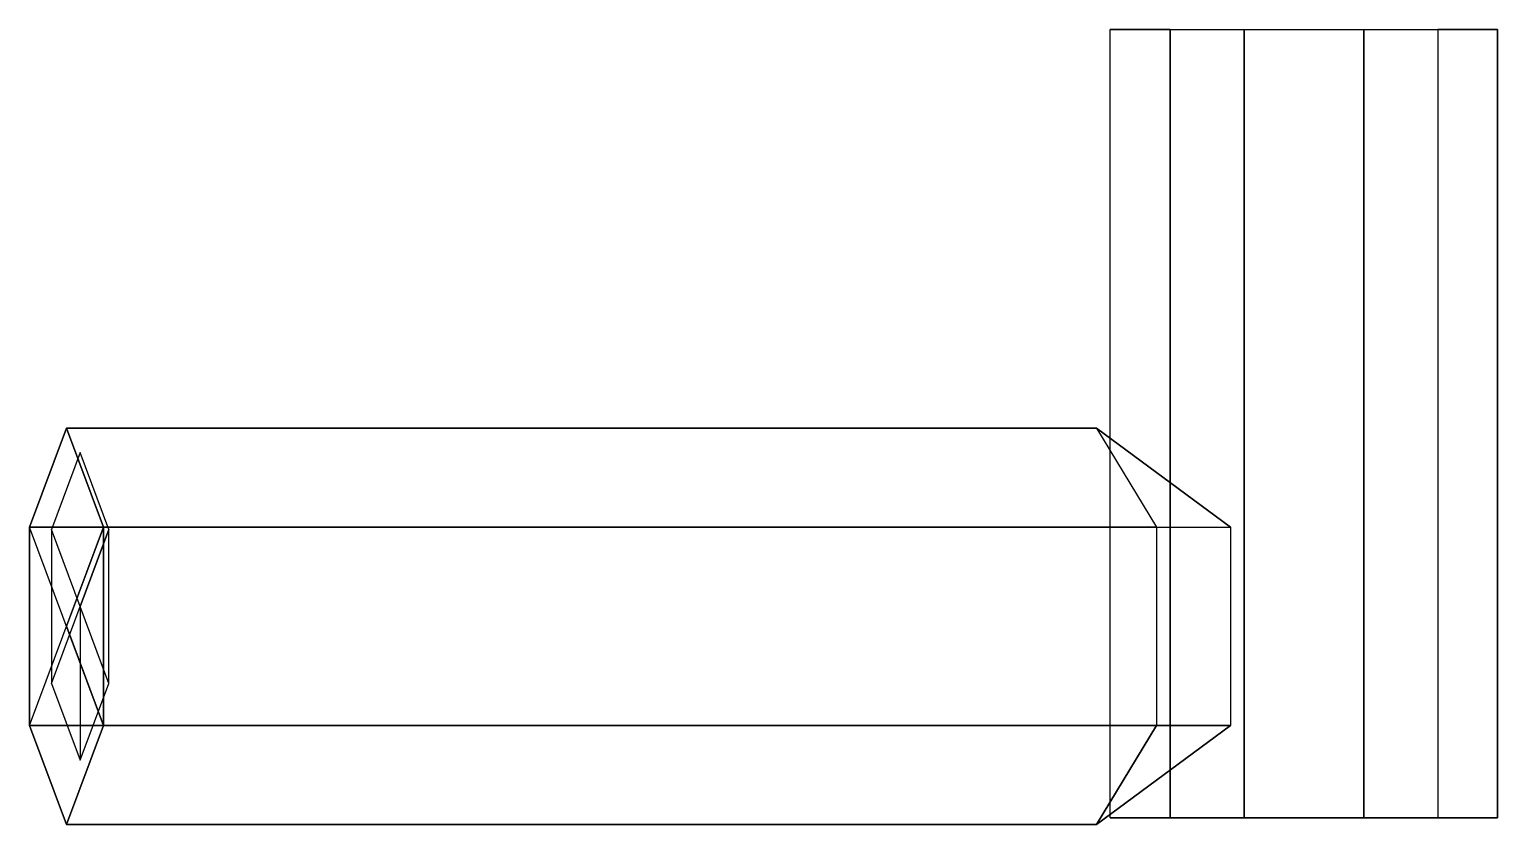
# Model space of a CAD drawing. Extents: x -36.6 to 1.6, y -0.2 to 20.5.
import ezdxf

# ---------------------------------------------------------------- set-up
doc = ezdxf.new("R2010")
doc.units = 0
doc.layers.get('0').update_dxf_attribs({"linetype": 'CONTINUOUS'})

# ---------------------------------------------------------------- blocks, each defined once
blk = doc.blocks.new('BLOCO')
at = {"extrusion": (-0.215568, 0, 0.976489)}
for p, q in [((1593.444, 1411.059, 12.361), (1592.482, 1408.482, 16.72)), ((1620.222, 1411.059, 18.272), (1593.444, 1411.059, 12.361)), ((1592.482, 1408.482, 16.72), (1621.776, 1408.482, 23.187)), ((1592.482, 1408.482, 16.72), (1592.482, 1403.327, 16.72)), ((1594.406, 1408.482, 8.001), (1623.701, 1408.482, 14.468)), ((1594.406, 1408.482, 8.001), (1594.406, 1403.327, 8.001)), ((1592.482, 1403.327, 16.72), (1621.776, 1403.327, 23.187)), ((1592.482, 1403.327, 16.72), (1593.444, 1400.749, 12.361)), ((1593.444, 1400.749, 12.361), (1594.406, 1403.327, 8.001)), ((1594.406, 1403.327, 8.001), (1623.701, 1403.327, 14.468)), ((1593.444, 1400.749, 12.361), (1620.222, 1400.749, 18.272))]:
    blk.add_line(p, q, dxfattribs=at)
blk.add_line((1593.444, 1411.059, 12.361), (1594.406, 1408.482, 8.001))

msp = doc.modelspace()

# ---------------------------------------------------------------- linework, layer by layer
at = {"extrusion": (-0.215568, 0, 0.976489)}
for p, q in [((-8.513, 0, 2.692), (-8.513, 20.496, 2.692)), ((-6.958, 20.496, 7.607), (-8.513, 20.496, 2.692)), ((-8.513, 20.496, 2.692), (-5.034, 20.496, -1.111)), ((-6.958, 20.496, 7.607), (-6.958, 0, 7.607)), ((-6.958, 20.496, 7.607), (-1.925, 20.496, 8.718)), ((-5.034, 0, -1.111), (-5.034, 20.496, -1.111)), ((-1.925, 0, 8.718), (-1.925, 20.496, 8.718)), ((-1.925, 20.496, 8.718), (1.554, 20.496, 4.915)), ((1.554, 20.496, 4.915), (0, 20.496)), ((0, 20.496), (0, 0)), ((1.554, 20.496, 4.915), (1.554, 0, 4.915)), ((-8.868, 10.134, 2.614), (-5.389, 7.556, -1.19)), ((-8.868, 10.134, 2.614), (-7.314, 7.556, 7.529)), ((-35.291, 9.496, -3.219), (-36.037, 7.496, 0.164)), ((-34.544, 7.496, -6.602), (-35.291, 9.496, -3.219)), ((-36.037, 7.496, 0.164), (-36.037, 3.496, 0.164)), ((-34.544, 3.496, -6.602), (-34.544, 7.496, -6.602)), ((-7.314, 7.556, 7.529), (-7.314, 2.402, 7.529)), ((-5.389, 7.556, -1.19), (-5.389, 2.402, -1.19)), ((-36.037, 3.496, 0.164), (-35.291, 1.496, -3.219)), ((-35.291, 1.496, -3.219), (-34.544, 3.496, -6.602)), ((-5.389, 2.402, -1.19), (-8.868, -0.176, 2.614)), ((-8.868, -0.176, 2.614), (-7.314, 2.402, 7.529)), ((-6.958, 0, 7.607), (-8.513, 0, 2.692)), ((-8.513, 0, 2.692), (-5.034, 0, -1.111)), ((-6.958, 0, 7.607), (-1.925, 0, 8.718)), ((-1.925, 0, 8.718), (1.554, 0, 4.915)), ((0, 0), (1.554, 0, 4.915))]:
    msp.add_line(p, q, dxfattribs=at)
for points in [[(-8.513, 0, 2.692), (-8.513, 20.496, 2.692), (-6.958, 20.496, 7.607), (-6.958, 0, 7.607)], [(-5.034, 0, -1.111), (-8.513, 0, 2.692), (-8.513, 20.496, 2.692), (-5.034, 20.496, -1.111)], [(-6.958, 0, 7.607), (-6.958, 20.496, 7.607), (-1.925, 20.496, 8.718), (-1.925, 0, 8.718)], [(1.554, 0, 4.915), (-1.925, 0, 8.718), (-1.925, 20.496, 8.718), (1.554, 20.496, 4.915)], [(0, 0), (1.554, 0, 4.915), (1.554, 20.496, 4.915), (0, 20.496)], [(-8.868, 10.134, 2.614), (-7.314, 7.556, 7.529), (-36.609, 7.556, 1.062), (-35.646, 10.134, -3.298)], [(-34.684, 7.556, -7.657), (-35.646, 10.134, -3.298), (-36.609, 7.556, 1.062), (-36.609, 2.402, 1.062)], [(-5.389, 7.556, -1.19), (-8.868, 10.134, 2.614), (-35.646, 10.134, -3.298), (-34.684, 7.556, -7.657)], [(-34.544, 7.496, -6.602), (-35.291, 9.496, -3.219), (-36.037, 7.496, 0.164), (-36.037, 3.496, 0.164)], [(-7.314, 7.556, 7.529), (-7.314, 2.402, 7.529), (-36.609, 2.402, 1.062), (-36.609, 7.556, 1.062)], [(-36.609, 7.556, 1.062), (-36.609, 2.402, 1.062), (-35.646, -0.176, -3.298), (-34.684, 2.402, -7.657)], [(-36.037, 7.496, 0.164), (-36.037, 3.496, 0.164), (-35.291, 1.496, -3.219), (-34.544, 3.496, -6.602)], [(-34.684, 7.556, -7.657), (-35.646, 4.979, -3.298), (-34.684, 2.402, -7.657), (-34.684, 7.556, -7.657)], [(-35.291, 1.496, -3.219), (-34.544, 3.496, -6.602), (-34.544, 7.496, -6.602), (-35.291, 5.496, -3.219)], [(-35.646, -0.176, -3.298), (-36.609, 2.402, 1.062), (-7.314, 2.402, 7.529), (-8.868, -0.176, 2.614)], [(-34.684, 2.402, -7.657), (-35.646, -0.176, -3.298), (-8.868, -0.176, 2.614), (-5.389, 2.402, -1.19)]]:
    msp.add_3dface(points)

# ---------------------------------------------------------------- block references
msp.add_blockref('BLOCO', (-1629.09, -1400.925, -15.658))

doc.saveas('drawing.dxf')
